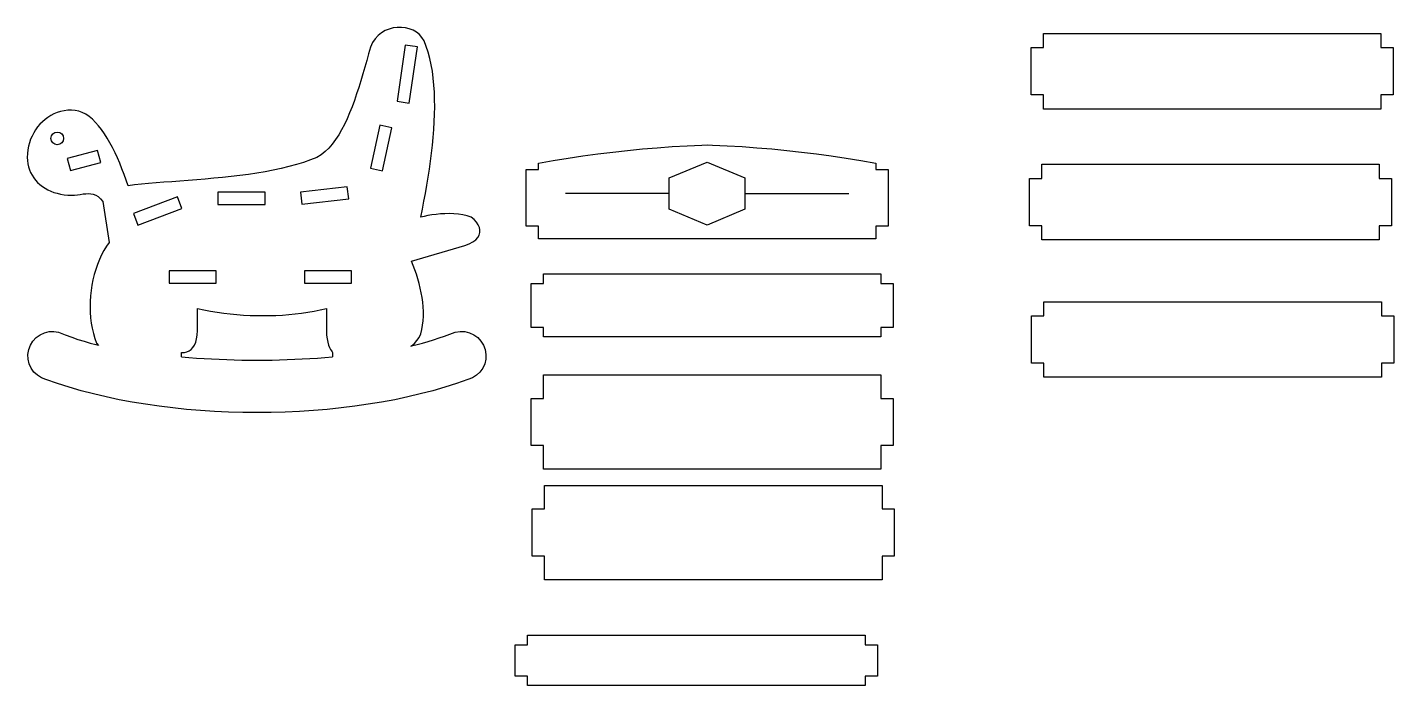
# Model space of a CAD drawing. Header units: millimetres. Extents: x 10 to 444, y -13 to 196.
import ezdxf

# ---------------------------------------------------------------- set-up
doc = ezdxf.new("R2010")
doc.units = ezdxf.units.MM
doc.header["$MEASUREMENT"] = 0

msp = doc.modelspace()

# ---------------------------------------------------------------- linework, layer by layer
for p, q in [((213.91, 143.52), (180.91, 143.52)), ((237.91, 143.52), (270.91, 143.52))]:
    msp.add_line(p, q)
at = {"linetype": 'Continuous'}
msp.add_line((106.97, 93.03), (106.93, 91.67), dxfattribs=at)
for points in [[(131.79, 95.07), (132.04, 95.22), (132.95, 95.95), (133.75, 96.82), (134.44, 97.83), (135, 99), (135.33, 100.33), (135.57, 101.71), (135.72, 103.12), (135.8, 104.56), (135.79, 106.03), (135.72, 107.51), (135.58, 109), (135.38, 110.5), (135.11, 112), (134.79, 113.49), (134.43, 114.97), (134.02, 116.44), (133.56, 117.88), (133.07, 119.29), (132.55, 120.67), (132, 122), (149, 127), (150.38, 127.54), (151.51, 128.15), (152.41, 128.83), (153.07, 129.56), (153.52, 130.32), (153.75, 131.12), (153.77, 131.95), (153.59, 132.78), (153.22, 133.61), (152.66, 134.43), (151.92, 135.23), (151, 136), (149.71, 136.44), (148.36, 136.76), (146.95, 136.98), (145.52, 137.11), (144.07, 137.15), (142.62, 137.12), (141.2, 137.03), (139.81, 136.89), (138.48, 136.7), (137.23, 136.49), (136.06, 136.25), (135, 136), (135.49, 138.51), (135.97, 141.04), (136.44, 143.57), (136.88, 146.12), (137.3, 148.67), (137.69, 151.22), (138.05, 153.76), (138.37, 156.3), (138.66, 158.82), (138.9, 161.32), (139.1, 163.8), (139.25, 166.25), (139.35, 168.67), (139.39, 171.06), (139.38, 173.4), (139.3, 175.7), (139.15, 177.96), (138.94, 180.16), (138.65, 182.3), (138.29, 184.38), (137.84, 186.39), (137.32, 188.34), (136.7, 190.21), (136, 192), (135.35, 193.05), (134.53, 193.96), (133.57, 194.73), (132.5, 195.34), (131.33, 195.81), (130.09, 196.11), (128.81, 196.26), (127.5, 196.25), (126.19, 196.07), (124.91, 195.73), (123.67, 195.22), (122.5, 194.53), (121.43, 193.67), (120.47, 192.63), (119.65, 191.41), (119, 190), (118.4, 187.89), (117.8, 185.75), (117.18, 183.61), (116.56, 181.46), (115.92, 179.33), (115.27, 177.21), (114.59, 175.12), (113.88, 173.07), (113.14, 171.07), (112.38, 169.12), (111.57, 167.25), (110.72, 165.45), (109.83, 163.74), (108.89, 162.12), (107.89, 160.61), (106.84, 159.22), (105.73, 157.95), (104.56, 156.82), (103.31, 155.83), (102, 155), (99.94, 154.16), (97.76, 153.39), (95.48, 152.69), (93.11, 152.04), (90.65, 151.46), (88.12, 150.92), (85.53, 150.44), (82.89, 150), (80.2, 149.6), (77.49, 149.24), (74.75, 148.92), (72, 148.62), (69.25, 148.36), (66.51, 148.11), (63.8, 147.88), (61.11, 147.67), (58.47, 147.46), (55.88, 147.27), (53.35, 147.07), (50.89, 146.88), (48.52, 146.67), (46.24, 146.46), (44.06, 146.24), (42, 146), (41.38, 147.8), (40.74, 149.59), (40.06, 151.36), (39.36, 153.1), (38.62, 154.81), (37.86, 156.48), (37.06, 158.09), (36.24, 159.63), (35.38, 161.11), (34.5, 162.5), (33.59, 163.8), (32.64, 165.01), (31.66, 166.1), (30.66, 167.08), (29.62, 167.94), (28.56, 168.66), (27.46, 169.23), (26.34, 169.65), (25.18, 169.91), (24, 170), (22.82, 169.95), (21.66, 169.8), (20.55, 169.55), (19.47, 169.21), (18.44, 168.78), (17.45, 168.27), (16.51, 167.68), (15.62, 167.02), (14.78, 166.29), (14, 165.5), (13.28, 164.65), (12.62, 163.74), (12.03, 162.78), (11.51, 161.77), (11.06, 160.72), (10.69, 159.63), (10.39, 158.51), (10.18, 157.36), (10.04, 156.19), (10, 155), (10.04, 153.97), (10.18, 152.96), (10.39, 152), (10.69, 151.06), (11.06, 150.17), (11.51, 149.32), (12.03, 148.51), (12.62, 147.75), (13.28, 147.04), (14, 146.38), (14.78, 145.76), (15.62, 145.21), (16.51, 144.71), (17.45, 144.27), (18.44, 143.89), (19.47, 143.58), (20.55, 143.33), (21.66, 143.15), (22.82, 143.04), (24, 143), (24.98, 143.04), (25.92, 143.13), (26.83, 143.25), (27.7, 143.37), (28.55, 143.46), (29.38, 143.5), (30.18, 143.45), (30.96, 143.3), (31.73, 143), (32.5, 142.54), (33.25, 141.88), (34, 141), (36, 128), (35.13, 126.76), (34.32, 125.43), (33.58, 124.03), (32.9, 122.56), (32.28, 121.03), (31.73, 119.45), (31.26, 117.82), (30.85, 116.16), (30.51, 114.47), (30.25, 112.75), (30.06, 111.02), (29.95, 109.28), (29.92, 107.54), (29.97, 105.81), (30.09, 104.09), (30.3, 102.4), (30.6, 100.74), (30.98, 99.11), (31.44, 97.53), (32, 96), (32.58, 95.31)], [(386.33, 170.33), (332.73, 170.33), (332.73, 174.83), (328.83, 174.83), (328.83, 189.83), (332.73, 189.83), (332.73, 194.33), (386.33, 194.33)], [(386.33, 194.33), (439.93, 194.33), (439.93, 189.83), (443.83, 189.83), (443.83, 174.83), (439.93, 174.83), (439.93, 170.33), (386.33, 170.33)], [(225.91, 129.17), (172.31, 129.17), (172.31, 133.17), (168.41, 133.17), (168.41, 151.17), (172.31, 151.17), (172.31, 153.17), (177.04, 154), (181.76, 154.76), (186.48, 155.47), (191.2, 156.11), (195.92, 156.69), (200.64, 157.21), (205.36, 157.67), (210.09, 158.07), (214.81, 158.41), (219.53, 158.68), (224.25, 158.9), (225.91, 158.95)], [(225.91, 158.95), (227.58, 158.9), (232.3, 158.68), (237.02, 158.41), (241.74, 158.07), (246.46, 157.67), (251.19, 157.21), (255.91, 156.69), (260.63, 156.11), (265.35, 155.47), (270.07, 154.76), (274.79, 154), (279.51, 153.17), (279.51, 151.17), (283.41, 151.17), (283.41, 133.17), (279.51, 133.17), (279.51, 129.17), (225.91, 129.17)], [(385.82, 128.78), (332.22, 128.78), (332.22, 133.28), (328.32, 133.28), (328.32, 148.28), (332.22, 148.28), (332.22, 152.78), (385.82, 152.78)], [(385.82, 152.78), (439.42, 152.78), (439.42, 148.28), (443.32, 148.28), (443.32, 133.28), (439.42, 133.28), (439.42, 128.78), (385.82, 128.78)], [(227.5, 98), (173.9, 98), (173.9, 101), (170, 101), (170, 115), (173.9, 115), (173.9, 118), (227.5, 118)], [(227.5, 118), (281.1, 118), (281.1, 115), (285, 115), (285, 101), (281.1, 101), (281.1, 98), (227.5, 98)], [(386.49, 85.17), (332.89, 85.17), (332.89, 89.67), (328.99, 89.67), (328.99, 104.67), (332.89, 104.67), (332.89, 109.17), (386.49, 109.17)], [(386.49, 109.17), (440.09, 109.17), (440.09, 104.67), (443.99, 104.67), (443.99, 89.67), (440.09, 89.67), (440.09, 85.17), (386.49, 85.17)], [(59, 91.67), (59, 93), (59.87, 93.06), (60.67, 93.25), (61.4, 93.57), (62.06, 94.02), (62.62, 94.62), (63.1, 95.38), (63.49, 96.28), (63.77, 97.35), (63.94, 98.59), (64, 100), (64, 107), (66.1, 106.57), (68.2, 106.19), (70.3, 105.85), (72.39, 105.56), (74.48, 105.31), (76.57, 105.11), (78.66, 104.95), (80.74, 104.84), (82.81, 104.77), (84.88, 104.75), (86.93, 104.77), (88.98, 104.84), (91.03, 104.95), (93.06, 105.11), (95.08, 105.31), (97.09, 105.56), (99.09, 105.85), (101.07, 106.19), (103.04, 106.57), (105, 107), (105, 100), (105.06, 98.59), (105.21, 97.35), (105.43, 96.28), (105.7, 95.38), (106, 94.62), (106.3, 94.02), (106.57, 93.57), (106.79, 93.25), (106.94, 93.06), (107, 93)], [(131.79, 95.07), (132.03, 95.13), (133.81, 95.59), (135.57, 96.06), (137.31, 96.57), (139.05, 97.1), (140.78, 97.66), (142.5, 98.24), (144.22, 98.84), (145.93, 99.47), (147.43, 99.72), (148.95, 99.67), (150.43, 99.32), (151.82, 98.69), (153.06, 97.8), (154.09, 96.69), (154.9, 95.4), (155.43, 93.97), (155.68, 92.47), (155.63, 90.95), (155.28, 89.47), (154.65, 88.08), (153.76, 86.85), (152.65, 85.81), (151.36, 85.01), (149.93, 84.47), (146.31, 83.2), (142.58, 82.01), (138.75, 80.9), (134.82, 79.88), (130.81, 78.94), (126.71, 78.07), (122.54, 77.3), (118.31, 76.6), (114.01, 75.98), (109.67, 75.45), (105.28, 75), (100.85, 74.63), (96.4, 74.34), (91.92, 74.14), (87.43, 74.01), (82.93, 73.97), (78.43, 74.01), (73.94, 74.14), (69.46, 74.34), (65.01, 74.63), (60.58, 75), (56.19, 75.45), (51.85, 75.98), (47.56, 76.6), (43.32, 77.3), (39.15, 78.07), (35.06, 78.94), (31.04, 79.88), (27.11, 80.9), (23.28, 82.01), (19.55, 83.2), (15.93, 84.47), (14.51, 85.01), (13.21, 85.81), (12.1, 86.85), (11.21, 88.08), (10.58, 89.47), (10.24, 90.95), (10.18, 92.47), (10.43, 93.97), (10.96, 95.4), (11.77, 96.69), (12.81, 97.8), (14.04, 98.69), (15.43, 99.32), (16.91, 99.67), (18.43, 99.72), (19.93, 99.47), (22.04, 98.65), (24.1, 97.91), (26.09, 97.23), (28.04, 96.61), (29.93, 96.05), (31.76, 95.55), (32.54, 95.35)], [(58.93, 91.67), (61.33, 91.47), (63.73, 91.29), (66.13, 91.14), (68.53, 91), (70.93, 90.89), (73.33, 90.79), (75.73, 90.72), (78.13, 90.66), (80.53, 90.63), (82.93, 90.62), (85.33, 90.63), (87.73, 90.66), (90.13, 90.72), (92.53, 90.79), (94.93, 90.89), (97.33, 91), (99.73, 91.14), (102.13, 91.29), (104.53, 91.47), (106.93, 91.67)], [(227.5, 56), (173.9, 56), (173.9, 63.5), (170, 63.5), (170, 78.5), (173.9, 78.5), (173.9, 86), (227.5, 86)], [(227.5, 86), (281.1, 86), (281.1, 78.5), (285, 78.5), (285, 63.5), (281.1, 63.5), (281.1, 56), (227.5, 56)], [(227.88, 20.88), (174.28, 20.88), (174.28, 28.38), (170.38, 28.38), (170.38, 43.38), (174.28, 43.38), (174.28, 50.88), (227.88, 50.88)], [(227.88, 50.88), (281.48, 50.88), (281.48, 43.38), (285.38, 43.38), (285.38, 28.38), (281.48, 28.38), (281.48, 20.88), (227.88, 20.88)], [(222.49, -12.7), (168.89, -12.7), (168.89, -9.7), (164.99, -9.7), (164.99, 0.3), (168.89, 0.3), (168.89, 3.3), (222.49, 3.3)], [(222.49, 3.3), (276.09, 3.3), (276.09, 0.3), (279.99, 0.3), (279.99, -9.7), (276.09, -9.7), (276.09, -12.7), (222.49, -12.7)]]:
    msp.add_lwpolyline(points)
for points in [[(130.05, 190.6), (127.46, 172.79), (131.32, 172.23), (133.91, 190.04)], [(122, 165.24), (119.02, 151.57), (122.83, 150.74), (125.81, 164.41)], [(23.68, 150.82), (33.33, 153.41), (32.32, 157.18), (22.67, 154.59)], [(225.91, 153.52), (237.91, 148.52), (237.91, 138.52), (225.91, 133.52), (213.91, 138.52), (213.91, 148.52)], [(70.5, 140.05), (85.5, 140.05), (85.5, 143.95), (70.5, 143.95)], [(97.18, 140.1), (112.08, 141.79), (111.64, 145.67), (96.74, 143.98)], [(45.05, 133.52), (59.1, 138.77), (57.73, 142.42), (43.69, 137.17)], [(55, 115.05), (70, 115.05), (70, 118.95), (55, 118.95)], [(98, 115.05), (113, 115.05), (113, 118.95), (98, 118.95)]]:
    msp.add_lwpolyline(points, close=True)
msp.add_circle((19.5, 161), 2)

doc.saveas('drawing.dxf')
